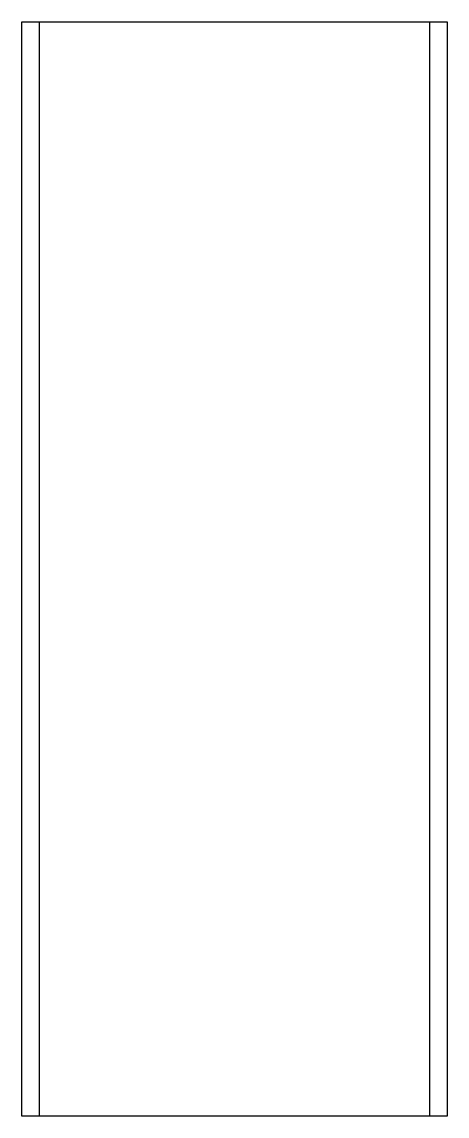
# Model space of a CAD drawing. Header units: millimetres. Extents: x -40 to 30, y 0 to 180.
import ezdxf

# ---------------------------------------------------------------- set-up
doc = ezdxf.new("R2010")
doc.units = ezdxf.units.MM
doc.layers.get('0').update_dxf_attribs({"linetype": 'CONTINUOUS'})

msp = doc.modelspace()

# ---------------------------------------------------------------- linework, layer by layer
for points in [[(-40, 180), (30, 180), (30, 0), (-40, 0)], [(-37.11, 180), (27.11, 180), (27.11, 0), (-37.11, 0)]]:
    msp.add_lwpolyline(points, close=True)

doc.saveas('drawing.dxf')
